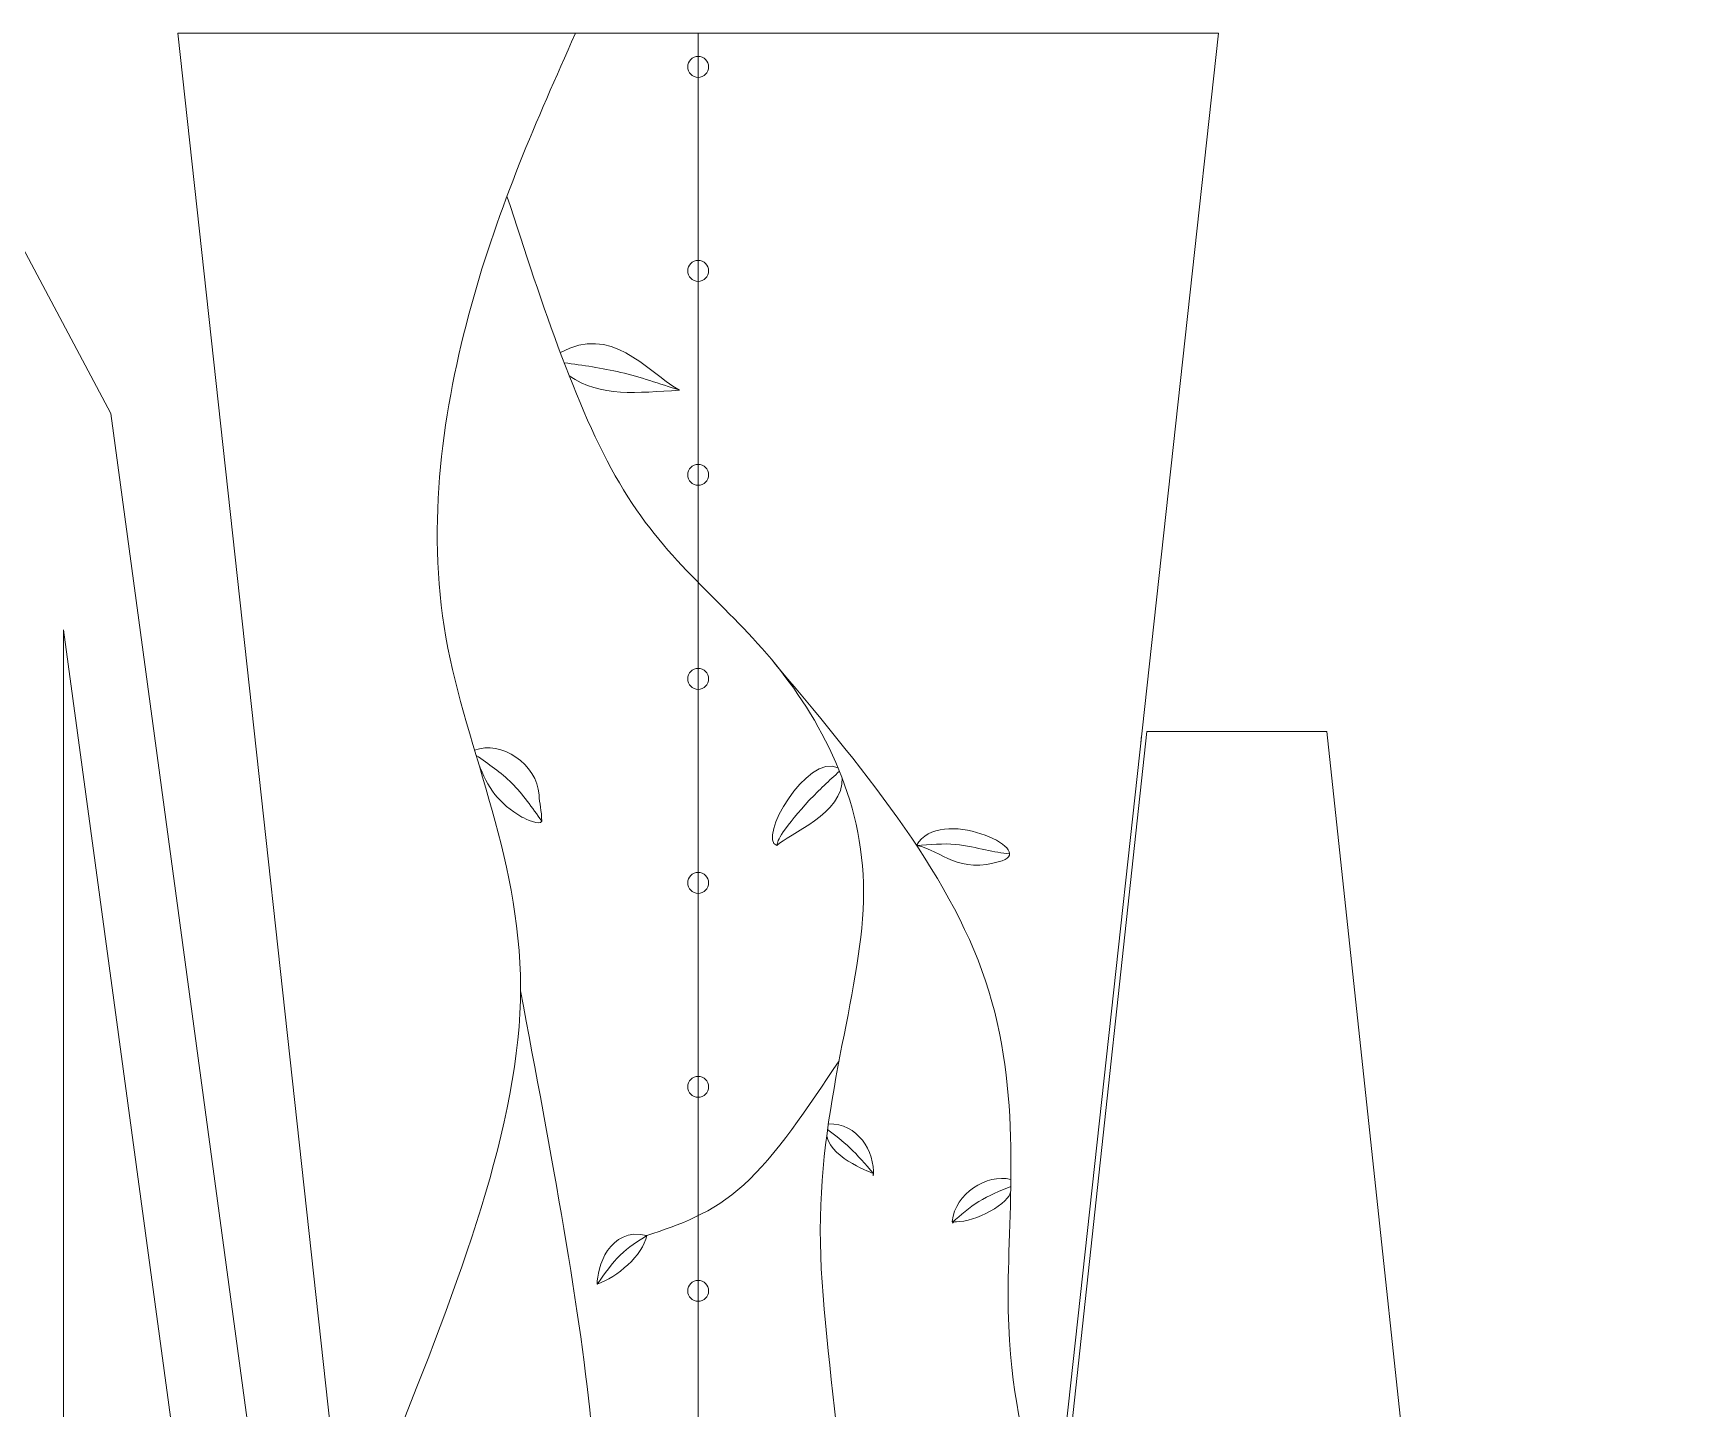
# Model space of a CAD drawing. Header units: inches. Extents: x -25.4 to 25.4, y -23 to 23.1.
# Drawn here: x 12.62 to 25.42, y 3.78 to 14.36 of the extents above; entities that cross this region are included whole.
import ezdxf

# ---------------------------------------------------------------- set-up
doc = ezdxf.new("R2010")
doc.units = ezdxf.units.IN
doc.header["$MEASUREMENT"] = 0
doc.layers.add('Layer 1', color=7, linetype='Continuous', true_color=0xffffff)

msp = doc.modelspace()

# ---------------------------------------------------------------- linework, layer by layer
at = {"layer": 'Layer 1', "color": 6, "lineweight": 9, "true_color": 0xff00ff}
for points in [[(21.732, 14.358), (21.732, 14.358), (13.732, 14.358), (13.732, 14.358)], [(13.732, 14.358), (13.732, 14.358), (17.232, -17.642), (17.232, -17.642)], [(18.232, -17.642), (18.232, -17.642), (21.732, 14.358), (21.732, 14.358)], [(12.278, 13.2), (12.278, 13.2), (13.217, 11.434), (13.217, 11.434)], [(13.217, 11.434), (13.217, 11.434), (16.806, -15.055), (16.806, -15.055)], [(12.853, 9.77), (12.853, 9.77), (12.853, -17.631), (12.853, -17.631)], [(16.186, -14.746), (16.186, -14.746), (12.853, 9.77), (12.853, 9.77)], [(18.302, -17.642), (18.302, -17.642), (21.182, 8.988), (21.182, 8.988)], [(22.566, 8.988), (22.566, 8.988), (21.182, 8.988), (21.182, 8.988)], [(25.416, -17.642), (25.416, -17.642), (22.566, 8.988), (22.566, 8.988)]]:
    msp.add_open_spline(points, degree=3, dxfattribs=at)
at = {"layer": 'Layer 1', "color": 1, "lineweight": 9, "true_color": 0xff0000}
for points, knots in [([(16.787, 14.353), (16.494, 13.694), (16.201, 13.036), (15.987, 12.26), (15.987, 12.26), (15.773, 11.483), (15.639, 10.59), (15.794, 9.713), (15.794, 9.713), (15.949, 8.835), (16.394, 7.974), (16.366, 6.919), (16.366, 6.919), (16.338, 5.863), (15.838, 4.613), (15.338, 3.363)], [0, 0, 0, 0, 0.2, 0.2, 0.2, 0.2, 0.4, 0.4, 0.4, 0.4, 0.6, 0.6, 0.6, 0.6, 1, 1, 1, 1]), ([(16.263, 13.106), (16.538, 12.259), (16.814, 11.412), (17.159, 10.846), (17.159, 10.846), (17.505, 10.28), (17.921, 9.994), (18.295, 9.544), (18.295, 9.544), (18.67, 9.093), (19.004, 8.478), (19.004, 7.754), (19.004, 7.754), (19.005, 7.03), (18.671, 6.196), (18.671, 5.155), (18.671, 5.155), (18.671, 4.113), (19.005, 2.863), (18.838, 1.363), (18.838, 1.363), (18.671, -0.137), (18.005, -1.887), (17.614, -3.036), (17.614, -3.036), (17.224, -4.185), (17.109, -4.733), (17.359, -5.65), (17.359, -5.65), (17.609, -6.566), (18.224, -7.852), (18.239, -9.369), (18.239, -9.369), (18.255, -10.887), (17.671, -12.637), (17.088, -14.387)], [0, 0, 0, 0, 0.1, 0.1, 0.1, 0.1, 0.2, 0.2, 0.2, 0.2, 0.3, 0.3, 0.3, 0.3, 0.4, 0.4, 0.4, 0.4, 0.5, 0.5, 0.5, 0.5, 0.6, 0.6, 0.6, 0.6, 0.7, 0.7, 0.7, 0.7, 0.8, 0.8, 0.8, 0.8, 1, 1, 1, 1]), ([(16.703, 11.824), (16.847, 11.804), (16.991, 11.785), (17.138, 11.75), (17.138, 11.75), (17.286, 11.715), (17.437, 11.664), (17.588, 11.613)], [0, 0, 0, 0, 0.333333, 0.333333, 0.333333, 0.333333, 1, 1, 1, 1]), ([(18.295, 9.544), (18.976, 8.733), (19.657, 7.923), (19.942, 7.071), (19.942, 7.071), (20.227, 6.219), (20.115, 5.325), (20.115, 4.659), (20.115, 4.659), (20.115, 3.992), (20.227, 3.553), (20.306, 3.302), (20.306, 3.302), (20.386, 3.052), (20.433, 2.991), (20.481, 2.93)], [0, 0, 0, 0, 0.2, 0.2, 0.2, 0.2, 0.4, 0.4, 0.4, 0.4, 0.6, 0.6, 0.6, 0.6, 1, 1, 1, 1]), ([(16.044, 8.745), (16.115, 8.554), (16.199, 8.434), (16.378, 8.331), (16.378, 8.331), (16.403, 8.316), (16.519, 8.264), (16.53, 8.299), (16.53, 8.299), (16.53, 8.384), (16.512, 8.433), (16.509, 8.501), (16.509, 8.501), (16.497, 8.738), (16.213, 8.927), (16.014, 8.844)], [0, 0, 0, 0, 0.2, 0.2, 0.2, 0.2, 0.4, 0.4, 0.4, 0.4, 0.6, 0.6, 0.6, 0.6, 1, 1, 1, 1]), ([(16.026, 8.805), (16.121, 8.74), (16.216, 8.675), (16.3, 8.591), (16.3, 8.591), (16.384, 8.507), (16.457, 8.403), (16.53, 8.299)], [0, 0, 0, 0, 0.333333, 0.333333, 0.333333, 0.333333, 1, 1, 1, 1]), ([(18.808, 8.71), (18.569, 8.823), (18.184, 8.16), (18.338, 8.113), (18.338, 8.113), (18.423, 8.199), (18.855, 8.358), (18.839, 8.633)], [0, 0, 0, 0, 0.333333, 0.333333, 0.333333, 0.333333, 1, 1, 1, 1]), ([(18.819, 8.683), (18.741, 8.612), (18.662, 8.54), (18.584, 8.457), (18.584, 8.457), (18.506, 8.373), (18.428, 8.276), (18.387, 8.217), (18.387, 8.217), (18.346, 8.158), (18.342, 8.135), (18.338, 8.113)], [0, 0, 0, 0, 0.25, 0.25, 0.25, 0.25, 0.5, 0.5, 0.5, 0.5, 1, 1, 1, 1]), ([(19.411, 8.113), (19.585, 8.425), (20.338, 8.08), (20.069, 7.995), (20.069, 7.995), (19.726, 7.887), (19.613, 8.07), (19.411, 8.113)], [0, 0, 0, 0, 0.333333, 0.333333, 0.333333, 0.333333, 1, 1, 1, 1]), ([(19.411, 8.113), (19.515, 8.12), (19.618, 8.128), (19.708, 8.121), (19.708, 8.121), (19.797, 8.114), (19.873, 8.092), (19.94, 8.078), (19.94, 8.078), (20.008, 8.063), (20.067, 8.055), (20.126, 8.047)], [0, 0, 0, 0, 0.25, 0.25, 0.25, 0.25, 0.5, 0.5, 0.5, 0.5, 1, 1, 1, 1]), ([(16.367, 6.994), (16.602, 5.746), (16.837, 4.498), (16.915, 3.601), (16.915, 3.601), (16.994, 2.704), (16.916, 2.159), (16.794, 1.511), (16.794, 1.511), (16.671, 0.863), (16.505, 0.113), (16.421, -0.845), (16.421, -0.845), (16.338, -1.804), (16.338, -2.97), (16.338, -3.554), (16.338, -3.554), (16.338, -4.137), (16.338, -4.137), (16.338, -4.137)], [0, 0, 0, 0, 0.166667, 0.166667, 0.166667, 0.166667, 0.333333, 0.333333, 0.333333, 0.333333, 0.5, 0.5, 0.5, 0.5, 0.666667, 0.666667, 0.666667, 0.666667, 1, 1, 1, 1]), ([(18.816, 6.457), (18.573, 6.093), (18.331, 5.728), (18.084, 5.504), (18.084, 5.504), (17.838, 5.28), (17.588, 5.196), (17.338, 5.113)], [0, 0, 0, 0, 0.333333, 0.333333, 0.333333, 0.333333, 1, 1, 1, 1]), ([(18.727, 5.927), (18.784, 5.885), (18.841, 5.843), (18.899, 5.787), (18.899, 5.787), (18.958, 5.731), (19.018, 5.661), (19.079, 5.59)], [0, 0, 0, 0, 0.333333, 0.333333, 0.333333, 0.333333, 1, 1, 1, 1]), ([(18.734, 5.972), (18.956, 5.976), (19.092, 5.763), (19.078, 5.573), (19.078, 5.573), (19.078, 5.573), (19.079, 5.59), (19.079, 5.59)], [0, 0, 0, 0, 0.333333, 0.333333, 0.333333, 0.333333, 1, 1, 1, 1]), ([(20.136, 5.545), (19.946, 5.588), (19.712, 5.438), (19.684, 5.221), (19.684, 5.221), (19.684, 5.221), (19.692, 5.209), (19.692, 5.209)], [0, 0, 0, 0, 0.333333, 0.333333, 0.333333, 0.333333, 1, 1, 1, 1]), ([(20.136, 5.491), (20.05, 5.456), (19.965, 5.42), (19.89, 5.374), (19.89, 5.374), (19.815, 5.328), (19.751, 5.272), (19.687, 5.216)], [0, 0, 0, 0, 0.333333, 0.333333, 0.333333, 0.333333, 1, 1, 1, 1]), ([(20.135, 5.456), (20.133, 5.363), (19.857, 5.213), (19.717, 5.219), (19.717, 5.219), (19.701, 5.22), (19.705, 5.216), (19.69, 5.212)], [0, 0, 0, 0, 0.333333, 0.333333, 0.333333, 0.333333, 1, 1, 1, 1]), ([(17.338, 5.113), (17.268, 5.069), (17.197, 5.025), (17.133, 4.963), (17.133, 4.963), (17.07, 4.9), (17.013, 4.82), (16.957, 4.74)], [0, 0, 0, 0, 0.333333, 0.333333, 0.333333, 0.333333, 1, 1, 1, 1])]:
    msp.add_open_spline(points, degree=3, knots=knots, dxfattribs=at)
at = {"layer": 'Layer 1', "lineweight": 9}
msp.add_open_spline([(17.732, -17.642), (17.732, -17.642), (17.732, 14.358), (17.732, 14.358)], degree=3, dxfattribs=at)
at = {"layer": 'Layer 1', "color": 6, "lineweight": 9, "true_color": 0xff00ff}
for points in [[(17.813, 14.1), (17.813, 14.144), (17.777, 14.18), (17.732, 14.18), (17.732, 14.18), (17.688, 14.18), (17.652, 14.144), (17.652, 14.1), (17.652, 14.1), (17.652, 14.055), (17.688, 14.019), (17.732, 14.019), (17.732, 14.019), (17.777, 14.019), (17.813, 14.055), (17.813, 14.1)], [(17.813, 12.531), (17.813, 12.575), (17.777, 12.611), (17.732, 12.611), (17.732, 12.611), (17.688, 12.611), (17.652, 12.575), (17.652, 12.531), (17.652, 12.531), (17.652, 12.487), (17.688, 12.45), (17.732, 12.45), (17.732, 12.45), (17.777, 12.45), (17.813, 12.487), (17.813, 12.531)], [(17.813, 10.962), (17.813, 11.007), (17.777, 11.043), (17.732, 11.043), (17.732, 11.043), (17.688, 11.043), (17.652, 11.007), (17.652, 10.962), (17.652, 10.962), (17.652, 10.918), (17.688, 10.882), (17.732, 10.882), (17.732, 10.882), (17.777, 10.882), (17.813, 10.918), (17.813, 10.962)], [(17.813, 9.394), (17.813, 9.438), (17.777, 9.474), (17.732, 9.474), (17.732, 9.474), (17.688, 9.474), (17.652, 9.438), (17.652, 9.394), (17.652, 9.394), (17.652, 9.349), (17.688, 9.313), (17.732, 9.313), (17.732, 9.313), (17.777, 9.313), (17.813, 9.349), (17.813, 9.394)], [(17.813, 7.825), (17.813, 7.869), (17.777, 7.905), (17.732, 7.905), (17.732, 7.905), (17.688, 7.905), (17.652, 7.869), (17.652, 7.825), (17.652, 7.825), (17.652, 7.78), (17.688, 7.744), (17.732, 7.744), (17.732, 7.744), (17.777, 7.744), (17.813, 7.78), (17.813, 7.825)], [(17.813, 6.256), (17.813, 6.301), (17.777, 6.337), (17.732, 6.337), (17.732, 6.337), (17.688, 6.337), (17.652, 6.301), (17.652, 6.256), (17.652, 6.256), (17.652, 6.212), (17.688, 6.176), (17.732, 6.176), (17.732, 6.176), (17.777, 6.176), (17.813, 6.212), (17.813, 6.256)], [(17.813, 4.687), (17.813, 4.732), (17.777, 4.768), (17.732, 4.768), (17.732, 4.768), (17.688, 4.768), (17.652, 4.732), (17.652, 4.687), (17.652, 4.687), (17.652, 4.643), (17.688, 4.607), (17.732, 4.607), (17.732, 4.607), (17.777, 4.607), (17.813, 4.643), (17.813, 4.687)]]:
    msp.add_open_spline(points, degree=3, knots=[0, 0, 0, 0, 0.2, 0.2, 0.2, 0.2, 0.4, 0.4, 0.4, 0.4, 0.6, 0.6, 0.6, 0.6, 1, 1, 1, 1], dxfattribs=at)
at = {"layer": 'Layer 1', "color": 1, "lineweight": 9, "true_color": 0xff0000}
for points in [[(16.673, 11.902), (17.066, 12.118), (17.319, 11.776), (17.588, 11.613)], [(17.588, 11.613), (17.266, 11.595), (16.983, 11.557), (16.741, 11.724)], [(18.721, 5.876), (18.767, 5.694), (19.08, 5.593), (19.079, 5.59)], [(17.338, 5.113), (17.047, 5.184), (16.952, 4.857), (16.957, 4.74)], [(17.338, 5.113), (17.305, 4.958), (17.11, 4.792), (16.957, 4.74)]]:
    msp.add_open_spline(points, degree=3, dxfattribs=at)
at = {"layer": 'Layer 1', "lineweight": 18}
msp.add_open_spline([(21.139, 8.949), (21.138, 8.937), (21.137, 8.924), (21.135, 8.912)], degree=3, dxfattribs=at)

doc.saveas('drawing.dxf')
